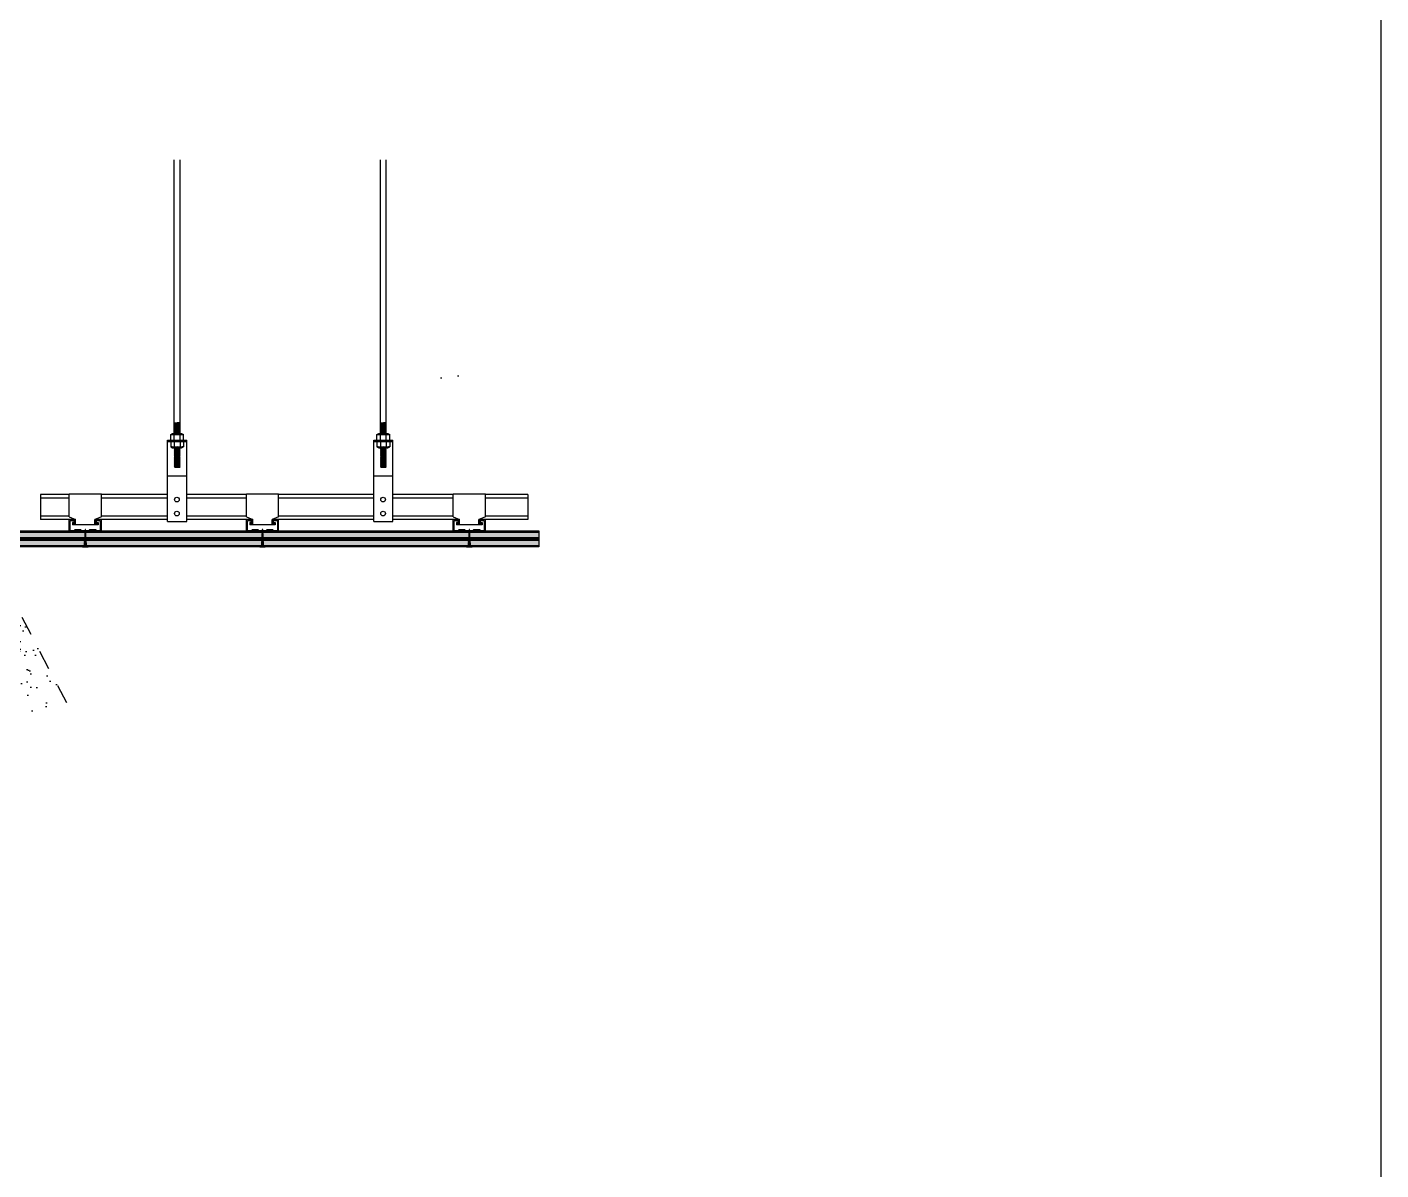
# Model space of a CAD drawing. Header units: millimetres. Extents: x -223175 to 287756, y -120611 to 352956.
# Drawn here: x 272544 to 274650, y 83229 to 85006 of the extents above; entities that cross this region are included whole.
import ezdxf

# ---------------------------------------------------------------- set-up
doc = ezdxf.new("R2010")
doc.units = ezdxf.units.MM
doc.header["$LTSCALE"] = 50
doc.linetypes.add('CEN', pattern=[62, 60, -1, 0, -1])
doc.linetypes.add('HIDDEN', pattern=[2, 1, -1])
for name, color, linetype in [('DE-8', 8, 'Continuous'), ('DETAIL', 7, 'Continuous'), ('DETAIL-HAT', 252, 'Continuous'), ('ELE-1', 7, 'Continuous'), ('f-steel', 4, 'Continuous'), ('IN-HAT', 250, 'Continuous')]:
    doc.layers.add(name, color=color, linetype=linetype)

# ---------------------------------------------------------------- blocks, each defined once
blk = doc.blocks.new('YTETYYYY')
at = {"layer": 'DE-8'}
for p, q in [((-1.8, 2.8), (1.8, 2.8)), ((-1.7, 2.9), (1.7, 2.9))]:
    blk.add_line(p, q, dxfattribs=at)
at = {"layer": 'DE-8', "linetype": 'Continuous'}
blk.add_lwpolyline([(-4.3, 0), (4.3, 0), (1.7, 2.8), (0.4, 26.9), (-0.4, 26.9), (-1.7, 2.8)], close=True, dxfattribs=at)
at = {"layer": 'DE-8'}
for centre, radius, start, end in [((1.6, 13.4), 9.41, 96.1386, 103.6977), ((1.6, 13.4), 8.91, 96.3018, 104.6796), ((1.6, 13.4), 11.2, 95.6826, 100.9801), ((1.6, 13.4), 10.7, 95.7976, 101.6621), ((1.6, 1.3), 4.16, 90.3693, 142.2372), ((1.6, 0.8), 4.16, 89.9874, 142.9158), ((1.6, 3), 4.16, 91.7355, 139.8976), ((1.6, 2.5), 4.16, 91.354, 140.538), ((1.6, 4.8), 4.16, 93.121, 137.647), ((1.6, 4.3), 4.16, 92.7396, 138.2554), ((1.6, 6.6), 4.16, 94.5062, 135.5005), ((1.6, 6.1), 4.16, 94.1248, 136.0821), ((1.6, 8.3), 4.16, 95.8118, 133.5593), ((1.6, 7.8), 4.16, 95.4301, 134.1192), ((1.6, 10), 4.16, 97.1388, 131.6574), ((1.6, 9.5), 4.16, 96.7566, 132.1983), ((1.6, 11.6), 4.16, 98.3874, 129.9264), ((1.6, 11.1), 4.16, 98.0046, 130.4514), ((1.6, 12.9), 4.16, 99.4364, 128.5115), ((1.6, 13.4), 5.41, 98.2925, 117.2127), ((1.6, 13.4), 4.16, 99.8202, 128.0024), ((1.6, -0.4), 4.16, 89.5054, 127.9517), ((1.6, 13.4), 7.16, 97.0532, 109.2736), ((1.6, 13.4), 5.91, 98.2925, 114.4007), ((1.6, 13.4), 7.66, 97.0532, 107.7314), ((1.6, -0.9), 4.16, 88.9012, 114.9715)]:
    blk.add_arc(centre, radius, start, end, dxfattribs=at)
blk = doc.blocks.new('light2')
at = {"layer": 'ELE-1'}
h = blk.add_hatch(dxfattribs=at)
h.set_pattern_fill('AR-SAND', color=1, scale=1.5, angle=29.174, style=0)
h.set_pattern_definition([(171.674022, (-1106792.613, -163176.79), (-33.6901024, 65.269111), [0, -57.912, 0, -64.77, 0, -61.9125]), (201.674022, (-1106792.61, -163176.79), (-111.288674, 61.014692), [0, -31.242, 0, -52.197, 0, -20.0025]), (241.674022, (-1106751.695, -163153.95), (-103.702526, -57.6487944), [0, -19.05, 0, -68.58, 0, -89.535]), (251.674022, (-1106751.7, -163153.95), (-116.304614, -26.633539), [0, -9.525, 0, -44.958, 0, -51.435])])
edge = h.paths.add_edge_path()
edge.add_line((-60292.1, -8065), (-60300.5, -8049.1))
edge.add_line((-60308.8, -8033.4), (-60333.9, -8033.4))
edge.add_line((-60329.5, -8033.7), (-60345.9, -8057.6))
edge.add_line((-60345.9, -8057.6), (-60480.4, -8310.5))
edge.add_line((-60467.3, -8286.9), (-60175.3, -8286.9))
edge.add_line((-60162.9, -8311.2), (-60291.8, -8064.9))
h = blk.add_hatch(dxfattribs=at)
h.set_pattern_fill('AR-SAND', color=1, scale=0.375, angle=29.174, style=0)
h.set_pattern_definition([(171.6740218, (-1106824.226, -163161.148), (-8.4225256, 16.31727775), [0, -14.478, 0, -16.1925, 0, -15.478125]), (201.6740218, (-1106824.226, -163161.148), (-27.82216854, 15.25367303), [0, -7.8105, 0, -13.04925, 0, -5.000625]), (241.6740218, (-1106813.996, -163155.437), (-25.9256315, -14.4121986), [0, -4.7625, 0, -17.145, 0, -22.38375]), (251.6740218, (-1106813.996, -163155.437), (-29.0761535, -6.65838476), [0, -2.38125, 0, -11.2395, 0, -12.85875])])
edge = h.paths.add_edge_path()
edge.add_line((-60378.2, -8117.6), (-60336.1, -8038.4))
edge.add_line((-60336.1, -8038.4), (-60327.6, -8039.9))
edge.add_line((-60327.6, -8039.9), (-60306.7, -8037.4))
edge.add_line((-60305.4, -8039.8), (-60302.4, -8045.5))
edge.add_line((-60302.4, -8045.5), (-60254.8, -8136))
edge.add_line((-60256, -8133.7), (-60380, -8126))
h = blk.add_hatch(dxfattribs=at)
h.set_pattern_fill('AR-SAND', color=1, scale=0.75, angle=29.174, style=0)
h.set_pattern_definition([(171.6740218, (-1106775.13, -163208.106), (-16.8450512, 32.6345555), [0, -28.956, 0, -32.385, 0, -30.95625]), (201.674022, (-1106775.13, -163208.106), (-55.644337, 30.507346), [0, -15.621, 0, -26.0985, 0, -10.00125]), (241.6740218, (-1106754.672, -163196.684), (-51.851263, -28.8243972), [0, -9.525, 0, -34.29, 0, -44.7675]), (251.674022, (-1106754.67, -163196.684), (-58.152307, -13.3167695), [0, -4.7625, 0, -22.479, 0, -25.7175])])
edge = h.paths.add_edge_path()
edge.add_line((-60277.5, -8092.9), (-60282.9, -8082.5))
edge.add_line((-60289.3, -8070.3), (-60354.8, -8073.2))
edge.add_line((-60330, -8069.5), (-60359, -8081.2))
edge.add_line((-60359, -8081.2), (-60447.3, -8249))
edge.add_line((-60447.3, -8249), (-60195, -8249.6))
edge.add_line((-60188.2, -8262.9), (-60277.3, -8092.8))
at = {"color": 1, "linetype": 'HIDDEN', "ltscale": 0.6}
for p, q in [((-60333.9, -8033.4), (-60467.3, -8286.9)), ((-60308.8, -8033.4), (-60175.3, -8286.9))]:
    blk.add_line(p, q, dxfattribs=at)
blk = doc.blocks.new('*U2641')
at = {"layer": 'DETAIL-HAT', "ltscale": 1.5}
h = blk.add_hatch(dxfattribs=at)
h.set_pattern_fill('AR-SAND', color=256, scale=0.1, angle=180.4507)
h.set_pattern_definition([(217.95067, (1413.0195, 0), (0.198494, -4.892722), [0, -3.8608, 0, -4.318, 0, -4.1275]), (187.9507, (1413.0195, 0), (-4.43871, -7.203387), [0, -2.0828, 0, -3.4798, 0, -1.3335]), (147.95067, (1416.1436, 0.0246), (-7.909566, -0.076588), [0, -1.27, 0, -4.572, 0, -5.969]), (137.9507, (1416.1436, 0.0246), (-7.617793, -2.289283), [0, -0.635, 0, -2.9972, 0, -3.429])])
h.paths.add_polyline_path([(0, 12.5), (847.9, 12.5), (847.9, 0), (0, 0)])
at = {"color": 0}
blk.add_lwpolyline([(0, 12.5), (847.9, 12.5), (847.9, 0), (0, 0)], close=True, dxfattribs=at)
at = {"layer": 'DETAIL-HAT'}
for p, q in [((0, 10.5), (847.9, 10.5)), ((0, 2), (847.9, 2))]:
    blk.add_line(p, q, dxfattribs=at)

msp = doc.modelspace()

# ---------------------------------------------------------------- hatches: boundary and pattern name
at = {"layer": 'IN-HAT', "linetype": 'CEN', "ltscale": 100}
h = msp.add_hatch(dxfattribs=at)
h.set_pattern_fill('AR-SAND', color=256, scale=2, angle=180, style=0)
h.set_pattern_definition([(37.5, (49169.75, -10139.05), (-3.200063, 97.882647), [0, -77.216, 0, -86.36, 0, -82.55]), (7.5, (49169.75, -10139.05), (89.90466, 143.36502), [0, -41.656, 0, -69.596, 0, -26.67]), (327.5, (49107.265, -10139.05), (158.198474, 0.287437), [0, -25.4, 0, -91.44, 0, -119.38]), (317.5, (49107.27, -10139.05), (152.71129, 44.585865), [0, -12.7, 0, -59.944, 0, -68.58])])
h.paths.add_polyline_path([(273330.0145, 84457.7696), (272378.4168, 84457.7696), (272378.4168, 84467.2696), (273330.0145, 84467.2696)])

# ---------------------------------------------------------------- linework, layer by layer
msp.add_lwpolyline([(269995.0726, 87549.149), (274649.5574, 87549.149), (274649.5574, 79164.3507), (269995.0726, 79164.3507)], close=True)
at = {"layer": 'f-steel', "color": 251}
for p, q in [((272773.224, 84373.8838), (272773.2241, 84799.4051)), ((272782.224, 84373.8838), (272782.2241, 84799.4051)), ((273093.8509, 84373.8838), (273093.8509, 84799.4051)), ((273102.8509, 84373.8838), (273102.8509, 84799.4051)), ((272773.974, 84391.1338), (272773.224, 84390.3838)), ((272782.224, 84391.1338), (272773.224, 84390.3838)), ((272773.224, 84390.3838), (272773.974, 84389.6338)), ((272773.974, 84389.6338), (272773.224, 84388.8838)), ((272782.224, 84389.6338), (272773.224, 84388.8838)), ((272773.224, 84388.8838), (272773.974, 84388.1338)), ((272773.974, 84388.1338), (272773.224, 84387.3838)), ((272782.224, 84388.1338), (272773.224, 84387.3838)), ((272773.224, 84387.3838), (272773.974, 84386.6338)), ((272773.974, 84386.6338), (272773.224, 84385.8838)), ((272782.224, 84386.6338), (272773.224, 84385.8838)), ((272773.224, 84385.8838), (272773.974, 84385.1338)), ((272773.974, 84385.1338), (272773.224, 84384.3838)), ((272782.224, 84385.1338), (272773.224, 84384.3838)), ((272773.224, 84384.3838), (272773.974, 84383.6338)), ((272773.974, 84383.6338), (272773.224, 84382.8838)), ((272782.224, 84383.6338), (272773.224, 84382.8838)), ((272773.224, 84382.8838), (272773.974, 84382.1338)), ((272773.974, 84382.1338), (272773.224, 84381.3838)), ((272782.224, 84382.1338), (272773.224, 84381.3838)), ((272773.224, 84381.3838), (272773.974, 84380.6338)), ((272773.974, 84380.6338), (272773.224, 84379.8838)), ((272782.224, 84380.6338), (272773.224, 84379.8838)), ((272773.224, 84379.8838), (272773.974, 84379.1338)), ((272773.974, 84379.1338), (272773.224, 84378.3838)), ((272782.224, 84379.1338), (272773.224, 84378.3838)), ((272773.224, 84378.3838), (272773.974, 84377.6338)), ((272773.974, 84377.6338), (272773.224, 84376.8838)), ((272782.224, 84377.6338), (272773.224, 84376.8838)), ((272773.224, 84376.8838), (272773.974, 84376.1338)), ((272773.974, 84376.1338), (272773.224, 84375.3838)), ((272782.224, 84376.1338), (272773.224, 84375.3838)), ((272773.224, 84375.3838), (272773.974, 84374.6338)), ((272781.474, 84390.3838), (272773.974, 84389.6338)), ((272781.474, 84388.8838), (272773.974, 84388.1338)), ((272781.474, 84387.3838), (272773.974, 84386.6338)), ((272781.474, 84385.8838), (272773.974, 84385.1338)), ((272781.474, 84384.3838), (272773.974, 84383.6338)), ((272781.474, 84382.8838), (272773.974, 84382.1338)), ((272781.474, 84381.3838), (272773.974, 84380.6338)), ((272781.474, 84379.8838), (272773.974, 84379.1338)), ((272781.474, 84378.3838), (272773.974, 84377.6338)), ((272781.474, 84376.8838), (272773.974, 84376.1338)), ((272781.474, 84375.3838), (272773.974, 84374.6338)), ((272781.474, 84390.3838), (272782.224, 84391.1338)), ((272782.224, 84389.6338), (272781.474, 84390.3838)), ((272781.474, 84388.8838), (272782.224, 84389.6338)), ((272782.224, 84388.1338), (272781.474, 84388.8838)), ((272781.474, 84387.3838), (272782.224, 84388.1338)), ((272782.224, 84386.6338), (272781.474, 84387.3838)), ((272781.474, 84385.8838), (272782.224, 84386.6338)), ((272782.224, 84385.1338), (272781.474, 84385.8838)), ((272781.474, 84384.3838), (272782.224, 84385.1338)), ((272782.224, 84383.6338), (272781.474, 84384.3838)), ((272781.474, 84382.8838), (272782.224, 84383.6338)), ((272782.224, 84382.1338), (272781.474, 84382.8838)), ((272781.474, 84381.3838), (272782.224, 84382.1338)), ((272782.224, 84380.6338), (272781.474, 84381.3838)), ((272781.474, 84379.8838), (272782.224, 84380.6338)), ((272782.224, 84379.1338), (272781.474, 84379.8838)), ((272781.474, 84378.3838), (272782.224, 84379.1338)), ((272782.224, 84377.6338), (272781.474, 84378.3838)), ((272781.474, 84376.8838), (272782.224, 84377.6338)), ((272782.224, 84376.1338), (272781.474, 84376.8838)), ((272781.474, 84375.3838), (272782.224, 84376.1338)), ((272782.224, 84374.6338), (272781.474, 84375.3838)), ((273094.6009, 84391.1338), (273093.8509, 84390.3838)), ((273102.8509, 84391.1338), (273093.8509, 84390.3838)), ((273093.8509, 84390.3838), (273094.6009, 84389.6338)), ((273094.6009, 84389.6338), (273093.8509, 84388.8838)), ((273102.8509, 84389.6338), (273093.8509, 84388.8838)), ((273093.8509, 84388.8838), (273094.6009, 84388.1338)), ((273094.6009, 84388.1338), (273093.8509, 84387.3838)), ((273102.8509, 84388.1338), (273093.8509, 84387.3838)), ((273093.8509, 84387.3838), (273094.6009, 84386.6338)), ((273094.6009, 84386.6338), (273093.8509, 84385.8838)), ((273102.8509, 84386.6338), (273093.8509, 84385.8838)), ((273093.8509, 84385.8838), (273094.6009, 84385.1338)), ((273094.6009, 84385.1338), (273093.8509, 84384.3838)), ((273102.8509, 84385.1338), (273093.8509, 84384.3838)), ((273093.8509, 84384.3838), (273094.6009, 84383.6338)), ((273094.6009, 84383.6338), (273093.8509, 84382.8838)), ((273102.8509, 84383.6338), (273093.8509, 84382.8838)), ((273093.8509, 84382.8838), (273094.6009, 84382.1338)), ((273094.6009, 84382.1338), (273093.8509, 84381.3838)), ((273102.8509, 84382.1338), (273093.8509, 84381.3838)), ((273093.8509, 84381.3838), (273094.6009, 84380.6338)), ((273094.6009, 84380.6338), (273093.8509, 84379.8838)), ((273102.8509, 84380.6338), (273093.8509, 84379.8838)), ((273093.8509, 84379.8838), (273094.6009, 84379.1338)), ((273094.6009, 84379.1338), (273093.8509, 84378.3838)), ((273102.8509, 84379.1338), (273093.8509, 84378.3838)), ((273093.8509, 84378.3838), (273094.6009, 84377.6338)), ((273094.6009, 84377.6338), (273093.8509, 84376.8838)), ((273102.8509, 84377.6338), (273093.8509, 84376.8838)), ((273093.8509, 84376.8838), (273094.6009, 84376.1338)), ((273094.6009, 84376.1338), (273093.8509, 84375.3838)), ((273102.8509, 84376.1338), (273093.8509, 84375.3838)), ((273093.8509, 84375.3838), (273094.6009, 84374.6338)), ((273102.1009, 84390.3838), (273094.6009, 84389.6338)), ((273102.1009, 84388.8838), (273094.6009, 84388.1338)), ((273102.1009, 84387.3838), (273094.6009, 84386.6338)), ((273102.1009, 84385.8838), (273094.6009, 84385.1338)), ((273102.1009, 84384.3838), (273094.6009, 84383.6338)), ((273102.1009, 84382.8838), (273094.6009, 84382.1338)), ((273102.1009, 84381.3838), (273094.6009, 84380.6338)), ((273102.1009, 84379.8838), (273094.6009, 84379.1338)), ((273102.1009, 84378.3838), (273094.6009, 84377.6338)), ((273102.1009, 84376.8838), (273094.6009, 84376.1338)), ((273102.1009, 84375.3838), (273094.6009, 84374.6338)), ((273102.1009, 84390.3838), (273102.8509, 84391.1338)), ((273102.8509, 84389.6338), (273102.1009, 84390.3838)), ((273102.1009, 84388.8838), (273102.8509, 84389.6338)), ((273102.8509, 84388.1338), (273102.1009, 84388.8838)), ((273102.1009, 84387.3838), (273102.8509, 84388.1338)), ((273102.8509, 84386.6338), (273102.1009, 84387.3838)), ((273102.1009, 84385.8838), (273102.8509, 84386.6338)), ((273102.8509, 84385.1338), (273102.1009, 84385.8838)), ((273102.1009, 84384.3838), (273102.8509, 84385.1338)), ((273102.8509, 84383.6338), (273102.1009, 84384.3838)), ((273102.1009, 84382.8838), (273102.8509, 84383.6338)), ((273102.8509, 84382.1338), (273102.1009, 84382.8838)), ((273102.1009, 84381.3838), (273102.8509, 84382.1338)), ((273102.8509, 84380.6338), (273102.1009, 84381.3838)), ((273102.1009, 84379.8838), (273102.8509, 84380.6338)), ((273102.8509, 84379.1338), (273102.1009, 84379.8838)), ((273102.1009, 84378.3838), (273102.8509, 84379.1338)), ((273102.8509, 84377.6338), (273102.1009, 84378.3838)), ((273102.1009, 84376.8838), (273102.8509, 84377.6338)), ((273102.8509, 84376.1338), (273102.1009, 84376.8838)), ((273102.1009, 84375.3838), (273102.8509, 84376.1338)), ((273102.8509, 84374.6338), (273102.1009, 84375.3838)), ((272762.724, 84237.4558), (272762.724, 84363.8838)), ((272762.724, 84363.8838), (272792.724, 84363.8838)), ((272762.724, 84361.8838), (272792.724, 84361.8838)), ((272767.724, 84372.3838), (272770.724, 84373.8838)), ((272767.724, 84372.3838), (272787.724, 84372.3838)), ((272767.724, 84363.8838), (272767.724, 84372.3838)), ((272767.724, 84361.8838), (272767.724, 84353.3838)), ((272770.724, 84373.8838), (272784.724, 84373.8838)), ((272773.974, 84374.6338), (272773.224, 84373.8838)), ((272773.224, 84363.8838), (272773.224, 84372.3838)), ((272773.224, 84361.8838), (272773.224, 84353.3838)), ((272782.224, 84374.6338), (272774.724, 84373.8838)), ((272781.474, 84373.8838), (272782.224, 84374.6338)), ((272782.224, 84363.8838), (272782.224, 84372.3838)), ((272782.224, 84361.8838), (272782.224, 84353.3838)), ((272784.724, 84373.8838), (272787.724, 84372.3838)), ((272787.724, 84363.8838), (272787.724, 84372.3838)), ((272787.724, 84361.8838), (272787.724, 84353.3838)), ((272792.724, 84237.4558), (272792.724, 84363.8838)), ((273083.3509, 84237.4558), (273083.3509, 84363.8838)), ((273083.3509, 84363.8838), (273113.3509, 84363.8838)), ((273083.3509, 84361.8838), (273113.3509, 84361.8838)), ((273088.3509, 84372.3838), (273091.3509, 84373.8838)), ((273088.3509, 84372.3838), (273108.3509, 84372.3838)), ((273088.3509, 84363.8838), (273088.3509, 84372.3838)), ((273088.3509, 84361.8838), (273088.3509, 84353.3838)), ((273091.3509, 84373.8838), (273105.3509, 84373.8838)), ((273094.6009, 84374.6338), (273093.8509, 84373.8838)), ((273093.8509, 84363.8838), (273093.8509, 84372.3838)), ((273093.8509, 84361.8838), (273093.8509, 84353.3838)), ((273102.8509, 84374.6338), (273095.3509, 84373.8838)), ((273102.1009, 84373.8838), (273102.8509, 84374.6338)), ((273102.8509, 84363.8838), (273102.8509, 84372.3838)), ((273102.8509, 84361.8838), (273102.8509, 84353.3838)), ((273105.3509, 84373.8838), (273108.3509, 84372.3838)), ((273108.3509, 84363.8838), (273108.3509, 84372.3838)), ((273108.3509, 84361.8838), (273108.3509, 84353.3838)), ((273113.3509, 84237.4558), (273113.3509, 84363.8838)), ((272762.724, 84237.4558), (272762.724, 84344.3083)), ((272767.724, 84353.3838), (272770.724, 84351.8838)), ((272767.724, 84353.3838), (272787.724, 84353.3838)), ((272770.724, 84351.8838), (272784.724, 84351.8838)), ((272773.224, 84351.1338), (272780.724, 84351.8838)), ((272773.974, 84351.8838), (272773.224, 84351.1338)), ((272773.224, 84351.1338), (272773.974, 84350.3838)), ((272773.224, 84349.6338), (272782.224, 84350.3838)), ((272773.974, 84350.3838), (272773.224, 84349.6338)), ((272773.224, 84349.6338), (272773.974, 84348.8838)), ((272773.224, 84348.1338), (272782.224, 84348.8838)), ((272773.974, 84348.8838), (272773.224, 84348.1338)), ((272773.224, 84348.1338), (272773.974, 84347.3838)), ((272773.224, 84346.6338), (272782.224, 84347.3838)), ((272773.974, 84347.3838), (272773.224, 84346.6338)), ((272773.224, 84346.6338), (272773.974, 84345.8838)), ((272773.224, 84345.1338), (272782.224, 84345.8838)), ((272773.974, 84345.8838), (272773.224, 84345.1338)), ((272773.224, 84345.1338), (272773.974, 84344.3838)), ((272773.224, 84343.6338), (272782.224, 84344.3838)), ((272773.974, 84344.3838), (272773.224, 84343.6338)), ((272773.224, 84343.6338), (272773.974, 84342.8838)), ((272773.224, 84342.1338), (272782.224, 84342.8838)), ((272773.974, 84342.8838), (272773.224, 84342.1338)), ((272773.224, 84342.1338), (272773.974, 84341.3838)), ((272773.224, 84340.6338), (272782.224, 84341.3838)), ((272773.974, 84341.3838), (272773.224, 84340.6338)), ((272773.224, 84340.6338), (272773.974, 84339.8838)), ((272773.224, 84339.1338), (272782.224, 84339.8838)), ((272773.974, 84339.8838), (272773.224, 84339.1338)), ((272773.224, 84339.1338), (272773.974, 84338.3838)), ((272773.224, 84337.6338), (272782.224, 84338.3838)), ((272773.974, 84338.3838), (272773.224, 84337.6338)), ((272773.224, 84337.6338), (272773.974, 84336.8838)), ((272773.224, 84336.1338), (272782.224, 84336.8838)), ((272773.974, 84336.8838), (272773.224, 84336.1338)), ((272773.224, 84336.1338), (272773.974, 84335.3838)), ((272773.224, 84334.6338), (272782.224, 84335.3838)), ((272773.974, 84335.3838), (272773.224, 84334.6338)), ((272773.224, 84334.6338), (272773.974, 84333.8838)), ((272773.224, 84333.1338), (272782.224, 84333.8838)), ((272773.974, 84333.8838), (272773.224, 84333.1338)), ((272773.224, 84333.1338), (272773.974, 84332.3838)), ((272773.974, 84350.3838), (272781.474, 84351.1338)), ((272773.974, 84348.8838), (272781.474, 84349.6338)), ((272773.974, 84347.3838), (272781.474, 84348.1338)), ((272773.974, 84345.8838), (272781.474, 84346.6338)), ((272773.974, 84344.3838), (272781.474, 84345.1338)), ((272773.974, 84342.8838), (272781.474, 84343.6338)), ((272773.974, 84341.3838), (272781.474, 84342.1338)), ((272773.974, 84339.8838), (272781.474, 84340.6338)), ((272773.974, 84338.3838), (272781.474, 84339.1338)), ((272773.974, 84336.8838), (272781.474, 84337.6338)), ((272773.974, 84335.3838), (272781.474, 84336.1338)), ((272773.974, 84333.8838), (272781.474, 84334.6338)), ((272773.974, 84332.3838), (272781.474, 84333.1338)), ((272781.474, 84351.1338), (272782.224, 84351.8838)), ((272782.224, 84350.3838), (272781.474, 84351.1338)), ((272781.474, 84349.6338), (272782.224, 84350.3838)), ((272782.224, 84348.8838), (272781.474, 84349.6338)), ((272781.474, 84348.1338), (272782.224, 84348.8838)), ((272782.224, 84347.3838), (272781.474, 84348.1338)), ((272781.474, 84346.6338), (272782.224, 84347.3838)), ((272782.224, 84345.8838), (272781.474, 84346.6338)), ((272781.474, 84345.1338), (272782.224, 84345.8838)), ((272782.224, 84344.3838), (272781.474, 84345.1338)), ((272781.474, 84343.6338), (272782.224, 84344.3838)), ((272782.224, 84342.8838), (272781.474, 84343.6338)), ((272781.474, 84342.1338), (272782.224, 84342.8838)), ((272782.224, 84341.3838), (272781.474, 84342.1338)), ((272781.474, 84340.6338), (272782.224, 84341.3838)), ((272782.224, 84339.8838), (272781.474, 84340.6338)), ((272781.474, 84339.1338), (272782.224, 84339.8838)), ((272782.224, 84338.3838), (272781.474, 84339.1338)), ((272781.474, 84337.6338), (272782.224, 84338.3838)), ((272782.224, 84336.8838), (272781.474, 84337.6338)), ((272781.474, 84336.1338), (272782.224, 84336.8838)), ((272782.224, 84335.3838), (272781.474, 84336.1338)), ((272781.474, 84334.6338), (272782.224, 84335.3838)), ((272782.224, 84333.8838), (272781.474, 84334.6338)), ((272781.474, 84333.1338), (272782.224, 84333.8838)), ((272782.224, 84332.3838), (272781.474, 84333.1338)), ((272784.724, 84351.8838), (272787.724, 84353.3838)), ((272792.724, 84237.4558), (272792.724, 84344.3083)), ((273083.3509, 84237.4558), (273083.3509, 84344.3083)), ((273088.3509, 84353.3838), (273091.3509, 84351.8838)), ((273088.3509, 84353.3838), (273108.3509, 84353.3838)), ((273091.3509, 84351.8838), (273105.3509, 84351.8838)), ((273093.8509, 84351.1338), (273101.3509, 84351.8838)), ((273094.6009, 84351.8838), (273093.8509, 84351.1338)), ((273093.8509, 84351.1338), (273094.6009, 84350.3838)), ((273093.8509, 84349.6338), (273102.8509, 84350.3838)), ((273094.6009, 84350.3838), (273093.8509, 84349.6338)), ((273093.8509, 84349.6338), (273094.6009, 84348.8838)), ((273093.8509, 84348.1338), (273102.8509, 84348.8838)), ((273094.6009, 84348.8838), (273093.8509, 84348.1338)), ((273093.8509, 84348.1338), (273094.6009, 84347.3838)), ((273093.8509, 84346.6338), (273102.8509, 84347.3838)), ((273094.6009, 84347.3838), (273093.8509, 84346.6338)), ((273093.8509, 84346.6338), (273094.6009, 84345.8838)), ((273093.8509, 84345.1338), (273102.8509, 84345.8838)), ((273094.6009, 84345.8838), (273093.8509, 84345.1338)), ((273093.8509, 84345.1338), (273094.6009, 84344.3838)), ((273093.8509, 84343.6338), (273102.8509, 84344.3838)), ((273094.6009, 84344.3838), (273093.8509, 84343.6338)), ((273093.8509, 84343.6338), (273094.6009, 84342.8838)), ((273093.8509, 84342.1338), (273102.8509, 84342.8838)), ((273094.6009, 84342.8838), (273093.8509, 84342.1338)), ((273093.8509, 84342.1338), (273094.6009, 84341.3838)), ((273093.8509, 84340.6338), (273102.8509, 84341.3838)), ((273094.6009, 84341.3838), (273093.8509, 84340.6338)), ((273093.8509, 84340.6338), (273094.6009, 84339.8838)), ((273093.8509, 84339.1338), (273102.8509, 84339.8838)), ((273094.6009, 84339.8838), (273093.8509, 84339.1338)), ((273093.8509, 84339.1338), (273094.6009, 84338.3838)), ((273093.8509, 84337.6338), (273102.8509, 84338.3838)), ((273094.6009, 84338.3838), (273093.8509, 84337.6338)), ((273093.8509, 84337.6338), (273094.6009, 84336.8838)), ((273093.8509, 84336.1338), (273102.8509, 84336.8838)), ((273094.6009, 84336.8838), (273093.8509, 84336.1338)), ((273093.8509, 84336.1338), (273094.6009, 84335.3838)), ((273093.8509, 84334.6338), (273102.8509, 84335.3838)), ((273094.6009, 84335.3838), (273093.8509, 84334.6338)), ((273093.8509, 84334.6338), (273094.6009, 84333.8838)), ((273093.8509, 84333.1338), (273102.8509, 84333.8838)), ((273094.6009, 84333.8838), (273093.8509, 84333.1338)), ((273093.8509, 84333.1338), (273094.6009, 84332.3838)), ((273094.6009, 84350.3838), (273102.1009, 84351.1338)), ((273094.6009, 84348.8838), (273102.1009, 84349.6338)), ((273094.6009, 84347.3838), (273102.1009, 84348.1338)), ((273094.6009, 84345.8838), (273102.1009, 84346.6338)), ((273094.6009, 84344.3838), (273102.1009, 84345.1338)), ((273094.6009, 84342.8838), (273102.1009, 84343.6338)), ((273094.6009, 84341.3838), (273102.1009, 84342.1338)), ((273094.6009, 84339.8838), (273102.1009, 84340.6338)), ((273094.6009, 84338.3838), (273102.1009, 84339.1338)), ((273094.6009, 84336.8838), (273102.1009, 84337.6338)), ((273094.6009, 84335.3838), (273102.1009, 84336.1338)), ((273094.6009, 84333.8838), (273102.1009, 84334.6338)), ((273094.6009, 84332.3838), (273102.1009, 84333.1338)), ((273102.1009, 84351.1338), (273102.8509, 84351.8838)), ((273102.8509, 84350.3838), (273102.1009, 84351.1338)), ((273102.1009, 84349.6338), (273102.8509, 84350.3838)), ((273102.8509, 84348.8838), (273102.1009, 84349.6338)), ((273102.1009, 84348.1338), (273102.8509, 84348.8838)), ((273102.8509, 84347.3838), (273102.1009, 84348.1338)), ((273102.1009, 84346.6338), (273102.8509, 84347.3838)), ((273102.8509, 84345.8838), (273102.1009, 84346.6338)), ((273102.1009, 84345.1338), (273102.8509, 84345.8838)), ((273102.8509, 84344.3838), (273102.1009, 84345.1338)), ((273102.1009, 84343.6338), (273102.8509, 84344.3838)), ((273102.8509, 84342.8838), (273102.1009, 84343.6338)), ((273102.1009, 84342.1338), (273102.8509, 84342.8838)), ((273102.8509, 84341.3838), (273102.1009, 84342.1338)), ((273102.1009, 84340.6338), (273102.8509, 84341.3838)), ((273102.8509, 84339.8838), (273102.1009, 84340.6338)), ((273102.1009, 84339.1338), (273102.8509, 84339.8838)), ((273102.8509, 84338.3838), (273102.1009, 84339.1338)), ((273102.1009, 84337.6338), (273102.8509, 84338.3838)), ((273102.8509, 84336.8838), (273102.1009, 84337.6338)), ((273102.1009, 84336.1338), (273102.8509, 84336.8838)), ((273102.8509, 84335.3838), (273102.1009, 84336.1338)), ((273102.1009, 84334.6338), (273102.8509, 84335.3838)), ((273102.8509, 84333.8838), (273102.1009, 84334.6338)), ((273102.1009, 84333.1338), (273102.8509, 84333.8838)), ((273102.8509, 84332.3838), (273102.1009, 84333.1338)), ((273105.3509, 84351.8838), (273108.3509, 84353.3838)), ((273113.3509, 84237.4558), (273113.3509, 84344.3083)), ((272773.224, 84331.6338), (272782.224, 84332.3838)), ((272773.974, 84332.3838), (272773.224, 84331.6338)), ((272773.224, 84331.6338), (272773.974, 84330.8838)), ((272773.224, 84330.1338), (272782.224, 84330.8838)), ((272773.974, 84330.8838), (272773.224, 84330.1338)), ((272773.224, 84330.1338), (272773.974, 84329.3838)), ((272773.224, 84328.6338), (272782.224, 84329.3838)), ((272773.974, 84329.3838), (272773.224, 84328.6338)), ((272773.224, 84328.6338), (272773.974, 84327.8838)), ((272773.224, 84327.1338), (272782.224, 84327.8838)), ((272773.974, 84327.8838), (272773.224, 84327.1338)), ((272773.224, 84327.1338), (272773.974, 84326.3838)), ((272773.224, 84325.6338), (272782.224, 84326.3838)), ((272773.974, 84326.3838), (272773.224, 84325.6338)), ((272773.224, 84325.6338), (272773.974, 84324.8838)), ((272773.224, 84324.1338), (272782.224, 84324.8838)), ((272773.974, 84324.8838), (272773.224, 84324.1338)), ((272773.224, 84324.1338), (272773.974, 84323.3838)), ((272773.224, 84322.6338), (272782.224, 84323.3838)), ((272773.974, 84323.3838), (272773.224, 84322.6338)), ((272773.224, 84322.6338), (272773.974, 84321.8838)), ((272773.974, 84330.8838), (272781.474, 84331.6338)), ((272773.974, 84329.3838), (272781.474, 84330.1338)), ((272773.974, 84327.8838), (272781.474, 84328.6338)), ((272773.974, 84326.3838), (272781.474, 84327.1338)), ((272773.974, 84324.8838), (272781.474, 84325.6338)), ((272773.974, 84323.3838), (272781.474, 84324.1338)), ((272773.974, 84321.8838), (272781.474, 84322.6338)), ((272773.974, 84321.8838), (272782.224, 84321.8838)), ((272781.474, 84331.6338), (272782.224, 84332.3838)), ((272782.224, 84330.8838), (272781.474, 84331.6338)), ((272781.474, 84330.1338), (272782.224, 84330.8838)), ((272782.224, 84329.3838), (272781.474, 84330.1338)), ((272781.474, 84328.6338), (272782.224, 84329.3838)), ((272782.224, 84327.8838), (272781.474, 84328.6338)), ((272781.474, 84327.1338), (272782.224, 84327.8838)), ((272782.224, 84326.3838), (272781.474, 84327.1338)), ((272781.474, 84325.6338), (272782.224, 84326.3838)), ((272782.224, 84324.8838), (272781.474, 84325.6338)), ((272781.474, 84324.1338), (272782.224, 84324.8838)), ((272782.224, 84323.3838), (272781.474, 84324.1338)), ((272781.474, 84322.6338), (272782.224, 84323.3838)), ((272782.224, 84321.8838), (272781.474, 84322.6338)), ((273093.8509, 84331.6338), (273102.8509, 84332.3838)), ((273094.6009, 84332.3838), (273093.8509, 84331.6338)), ((273093.8509, 84331.6338), (273094.6009, 84330.8838)), ((273093.8509, 84330.1338), (273102.8509, 84330.8838)), ((273094.6009, 84330.8838), (273093.8509, 84330.1338)), ((273093.8509, 84330.1338), (273094.6009, 84329.3838)), ((273093.8509, 84328.6338), (273102.8509, 84329.3838)), ((273094.6009, 84329.3838), (273093.8509, 84328.6338)), ((273093.8509, 84328.6338), (273094.6009, 84327.8838)), ((273093.8509, 84327.1338), (273102.8509, 84327.8838)), ((273094.6009, 84327.8838), (273093.8509, 84327.1338)), ((273093.8509, 84327.1338), (273094.6009, 84326.3838)), ((273093.8509, 84325.6338), (273102.8509, 84326.3838)), ((273094.6009, 84326.3838), (273093.8509, 84325.6338)), ((273093.8509, 84325.6338), (273094.6009, 84324.8838)), ((273093.8509, 84324.1338), (273102.8509, 84324.8838)), ((273094.6009, 84324.8838), (273093.8509, 84324.1338)), ((273093.8509, 84324.1338), (273094.6009, 84323.3838)), ((273093.8509, 84322.6338), (273102.8509, 84323.3838)), ((273094.6009, 84323.3838), (273093.8509, 84322.6338)), ((273093.8509, 84322.6338), (273094.6009, 84321.8838)), ((273094.6009, 84330.8838), (273102.1009, 84331.6338)), ((273094.6009, 84329.3838), (273102.1009, 84330.1338)), ((273094.6009, 84327.8838), (273102.1009, 84328.6338)), ((273094.6009, 84326.3838), (273102.1009, 84327.1338)), ((273094.6009, 84324.8838), (273102.1009, 84325.6338)), ((273094.6009, 84323.3838), (273102.1009, 84324.1338)), ((273094.6009, 84321.8838), (273102.1009, 84322.6338)), ((273094.6009, 84321.8838), (273102.8509, 84321.8838)), ((273102.1009, 84331.6338), (273102.8509, 84332.3838)), ((273102.8509, 84330.8838), (273102.1009, 84331.6338)), ((273102.1009, 84330.1338), (273102.8509, 84330.8838)), ((273102.8509, 84329.3838), (273102.1009, 84330.1338)), ((273102.1009, 84328.6338), (273102.8509, 84329.3838)), ((273102.8509, 84327.8838), (273102.1009, 84328.6338)), ((273102.1009, 84327.1338), (273102.8509, 84327.8838)), ((273102.8509, 84326.3838), (273102.1009, 84327.1338)), ((273102.1009, 84325.6338), (273102.8509, 84326.3838)), ((273102.8509, 84324.8838), (273102.1009, 84325.6338)), ((273102.1009, 84324.1338), (273102.8509, 84324.8838)), ((273102.8509, 84323.3838), (273102.1009, 84324.1338)), ((273102.1009, 84322.6338), (273102.8509, 84323.3838)), ((273102.8509, 84321.8838), (273102.1009, 84322.6338)), ((272762.724, 84308.3806), (272792.724, 84308.3806)), ((272762.724, 84308.3806), (272792.724, 84308.3806)), ((273083.3509, 84308.3806), (273113.3509, 84308.3806)), ((273083.3509, 84308.3806), (273113.3509, 84308.3806)), ((272609.8655, 84279.43), (272565.0942, 84279.43)), ((272609.8655, 84273.43), (272565.0942, 84273.43)), ((272609.8655, 84244.68), (272609.8655, 84280.03)), ((272659.8655, 84280.03), (272609.8655, 84280.03)), ((272659.8655, 84244.68), (272659.8655, 84280.03)), ((272762.724, 84279.43), (272659.8655, 84279.43)), ((272762.724, 84273.43), (272659.8655, 84273.43)), ((272885.3853, 84279.43), (272792.724, 84279.43)), ((272885.3853, 84273.43), (272792.724, 84273.43)), ((272885.3853, 84244.68), (272885.3853, 84280.03)), ((272935.3853, 84280.03), (272885.3853, 84280.03)), ((272935.3853, 84244.68), (272935.3853, 84280.03)), ((273083.3509, 84279.43), (272935.3853, 84279.43)), ((273083.3509, 84273.43), (272935.3853, 84273.43)), ((273206.9731, 84279.43), (273113.3509, 84279.43)), ((273206.9731, 84273.43), (273113.3509, 84273.43)), ((273206.9731, 84244.68), (273206.9731, 84280.03)), ((273256.9731, 84280.03), (273206.9731, 84280.03)), ((273256.9731, 84244.68), (273256.9731, 84280.03)), ((273323.0621, 84279.43), (273256.9731, 84279.43)), ((273323.0621, 84273.43), (273256.9731, 84273.43)), ((272609.8655, 84245.43), (272565.0942, 84245.43)), ((272619.8655, 84240.43), (272565.0942, 84240.43)), ((272609.8655, 84244.68), (272619.8655, 84240.43)), ((272609.8655, 84222.03), (272609.8655, 84240.43)), ((272615.0155, 84236.03), (272615.0155, 84231.93)), ((272616.5155, 84236.03), (272615.0155, 84236.03)), ((272654.7155, 84231.93), (272615.0155, 84231.93)), ((272616.5155, 84236.03), (272616.5155, 84233.43)), ((272616.5155, 84233.43), (272619.8655, 84233.43)), ((272619.8655, 84233.43), (272619.8655, 84240.43)), ((272659.8655, 84244.68), (272649.8655, 84240.43)), ((272762.724, 84240.43), (272649.8655, 84240.43)), ((272649.8655, 84233.43), (272649.8655, 84240.43)), ((272653.2155, 84233.43), (272649.8655, 84233.43)), ((272653.2155, 84236.03), (272653.2155, 84233.43)), ((272653.2155, 84236.03), (272654.7155, 84236.03)), ((272654.7155, 84236.03), (272654.7155, 84231.93)), ((272762.724, 84245.43), (272659.8655, 84245.43)), ((272659.8655, 84222.03), (272659.8655, 84240.43)), ((272762.724, 84237.4558), (272792.724, 84237.4558)), ((272885.3853, 84245.43), (272792.724, 84245.43)), ((272895.3853, 84240.43), (272792.724, 84240.43)), ((272885.3853, 84244.68), (272895.3853, 84240.43)), ((272885.3853, 84222.03), (272885.3853, 84240.43)), ((272890.5353, 84236.03), (272890.5353, 84231.93)), ((272892.0353, 84236.03), (272890.5353, 84236.03)), ((272930.2353, 84231.93), (272890.5353, 84231.93)), ((272892.0353, 84236.03), (272892.0353, 84233.43)), ((272892.0353, 84233.43), (272895.3853, 84233.43)), ((272895.3853, 84233.43), (272895.3853, 84240.43)), ((272935.3853, 84244.68), (272925.3853, 84240.43)), ((273083.3509, 84240.43), (272925.3853, 84240.43)), ((272925.3853, 84233.43), (272925.3853, 84240.43)), ((272928.7353, 84233.43), (272925.3853, 84233.43)), ((272928.7353, 84236.03), (272928.7353, 84233.43)), ((272928.7353, 84236.03), (272930.2353, 84236.03)), ((272930.2353, 84236.03), (272930.2353, 84231.93)), ((273083.3509, 84245.43), (272935.3853, 84245.43)), ((272935.3853, 84222.03), (272935.3853, 84240.43)), ((273083.3509, 84237.4558), (273113.3509, 84237.4558)), ((273206.9731, 84245.43), (273113.3509, 84245.43)), ((273216.9731, 84240.43), (273113.3509, 84240.43)), ((273206.9731, 84244.68), (273216.9731, 84240.43)), ((273206.9731, 84222.03), (273206.9731, 84240.43)), ((273212.1231, 84236.03), (273212.1231, 84231.93)), ((273213.6231, 84236.03), (273212.1231, 84236.03)), ((273251.8231, 84231.93), (273212.1231, 84231.93)), ((273213.6231, 84236.03), (273213.6231, 84233.43)), ((273213.6231, 84233.43), (273216.9731, 84233.43)), ((273216.9731, 84233.43), (273216.9731, 84240.43)), ((273256.9731, 84244.68), (273246.9731, 84240.43)), ((273323.0621, 84240.43), (273246.9731, 84240.43)), ((273246.9731, 84233.43), (273246.9731, 84240.43)), ((273250.3231, 84233.43), (273246.9731, 84233.43)), ((273250.3231, 84236.03), (273250.3231, 84233.43)), ((273250.3231, 84236.03), (273251.8231, 84236.03)), ((273251.8231, 84236.03), (273251.8231, 84231.93)), ((273323.0621, 84245.43), (273256.9731, 84245.43)), ((273256.9731, 84222.03), (273256.9731, 84240.43))]:
    msp.add_line(p, q, dxfattribs=at)
for points in [[(272565.0942, 84279.43), (272565.0942, 84240.43)], [(273323.0621, 84279.43), (273323.0621, 84240.43)], [(272650.6155, 84240.43), (272650.6155, 84234.43), (272652.2155, 84234.43), (272652.2155, 84238.83), (272658.2655, 84238.83), (272658.2655, 84223.03), (272652.6282, 84223.03), (272651.0282, 84224.63), (272641.7027, 84224.63), (272640.1027, 84223.03), (272629.6282, 84223.03), (272628.0282, 84224.63), (272618.7027, 84224.63), (272617.1027, 84223.03), (272611.4655, 84223.03), (272611.4655, 84238.83), (272617.5155, 84238.83), (272617.5155, 84234.43), (272619.1155, 84234.43), (272619.1155, 84240.43)], [(272926.1353, 84240.43), (272926.1353, 84234.43), (272927.7353, 84234.43), (272927.7353, 84238.83), (272933.7853, 84238.83), (272933.7853, 84223.03), (272928.1481, 84223.03), (272926.5481, 84224.63), (272917.2226, 84224.63), (272915.6226, 84223.03), (272905.1481, 84223.03), (272903.5481, 84224.63), (272894.2226, 84224.63), (272892.6226, 84223.03), (272886.9853, 84223.03), (272886.9853, 84238.83), (272893.0353, 84238.83), (272893.0353, 84234.43), (272894.6353, 84234.43), (272894.6353, 84240.43)], [(273247.7231, 84240.43), (273247.7231, 84234.43), (273249.3231, 84234.43), (273249.3231, 84238.83), (273255.3731, 84238.83), (273255.3731, 84223.03), (273249.7358, 84223.03), (273248.1358, 84224.63), (273238.8103, 84224.63), (273237.2103, 84223.03), (273226.7358, 84223.03), (273225.1358, 84224.63), (273215.8103, 84224.63), (273214.2103, 84223.03), (273208.5731, 84223.03), (273208.5731, 84238.83), (273214.6231, 84238.83), (273214.6231, 84234.43), (273216.2231, 84234.43), (273216.2231, 84240.43)]]:
    msp.add_lwpolyline(points, dxfattribs=at)
for centre in [(272777.2966, 84271.3897), (273097.9234, 84271.3897), (272777.2966, 84249.677), (273097.9234, 84249.677)]:
    msp.add_circle(centre, 3.6522, dxfattribs=at)
for centre, start, end in [((272768.724, 84379.8838), 270, 306.8698976), ((272777.724, 84379.8838), 233.1301024, 306.8698976), ((272786.724, 84379.8838), 233.1301024, 270), ((273089.3509, 84379.8838), 270, 306.8698976), ((273098.3509, 84379.8838), 233.1301024, 306.8698976), ((273107.3509, 84379.8838), 233.1301024, 270), ((272768.724, 84345.8838), 53.1301024, 90), ((272777.724, 84345.8838), 53.1301024, 126.8698976), ((272786.724, 84345.8838), 90, 126.8698976), ((273089.3509, 84345.8838), 53.1301024, 90), ((273098.3509, 84345.8838), 53.1301024, 126.8698976), ((273107.3509, 84345.8838), 90, 126.8698976)]:
    msp.add_arc(centre, 7.5, start, end, dxfattribs=at)

# ---------------------------------------------------------------- block references
at = {"color": 0}
for p in [(272634.8655, 84197.7695), (272910.3853, 84197.7695), (273231.9731, 84197.7695)]:
    msp.add_blockref('YTETYYYY', p, dxfattribs=at)
at = {"color": 0, "xscale": -1}
msp.add_blockref('light2', (212146.2383, 92228.3048), dxfattribs=at)
at = {"layer": 'DETAIL', "color": 6}
for p in [(272492.0949, 84210.2695), (272492.0949, 84197.7695)]:
    msp.add_blockref('*U2641', p, dxfattribs=at)

doc.saveas('drawing.dxf')
